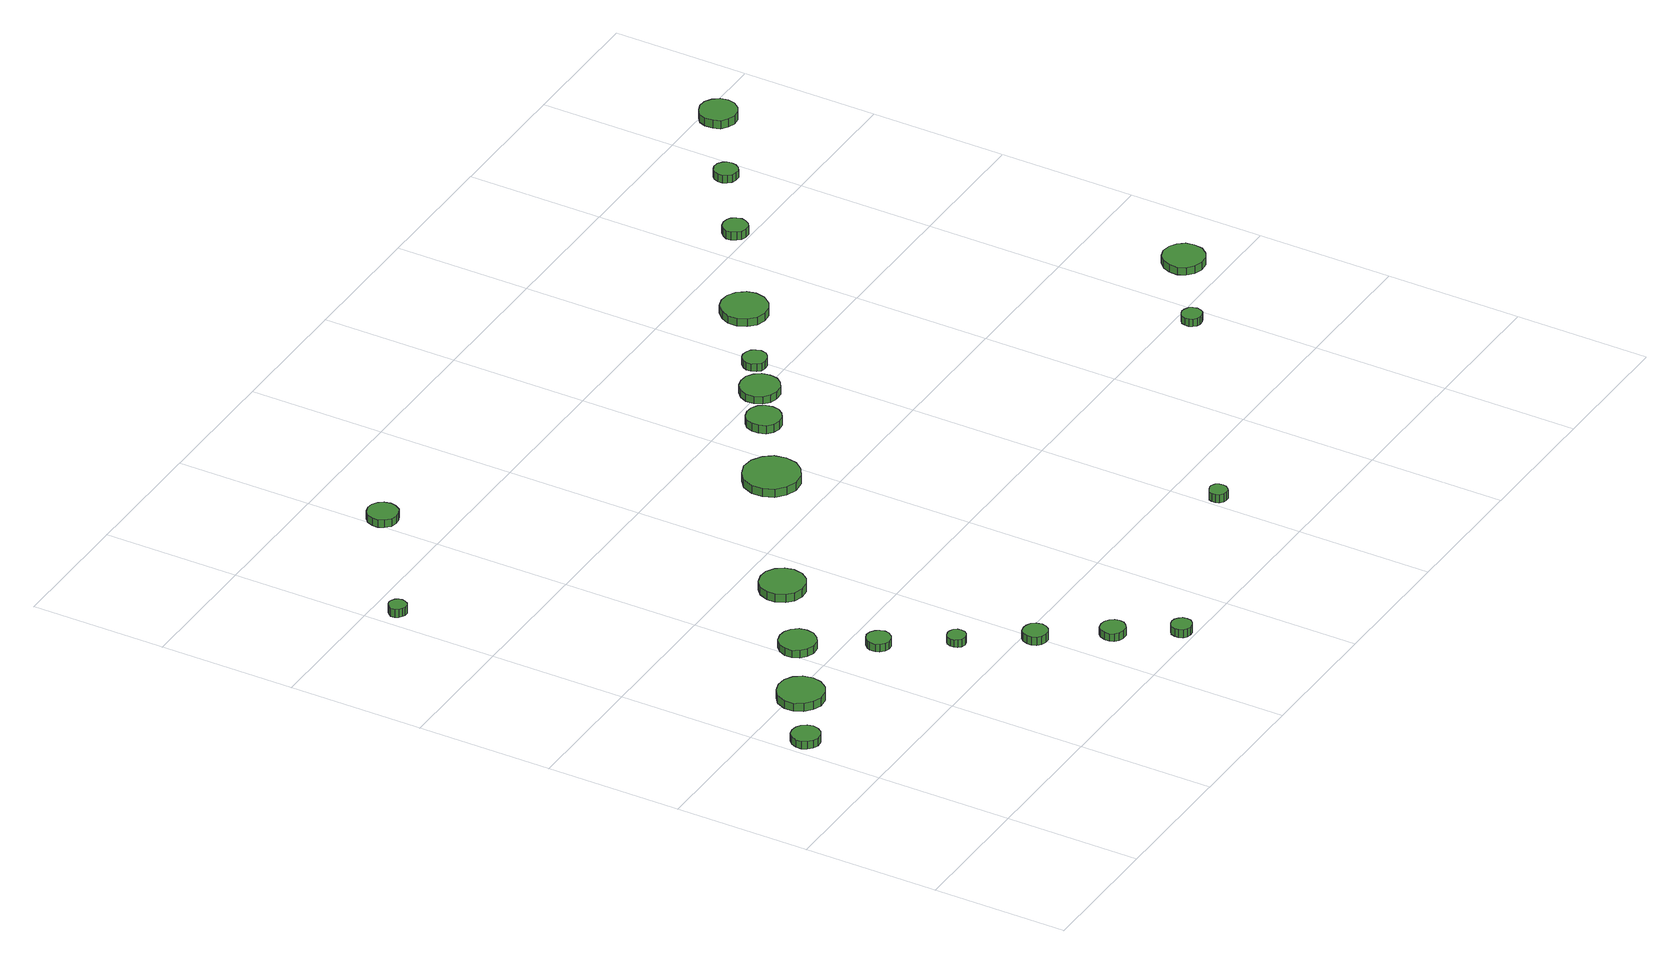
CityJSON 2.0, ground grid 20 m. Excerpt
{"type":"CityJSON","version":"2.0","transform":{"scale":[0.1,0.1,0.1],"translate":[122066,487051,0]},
"CityObjects":{
"tree1":{"type":"SolitaryVegetationObject","attributes":{"function":"something"},"geometry":[{"type":"MultiSurface","lod":"1","boundaries":[[[0,1,2,3,4,5,6,7,8,9,10,11,12,13,14]],[[15,16,17,18,19,20,21,22,23,24,25,26,27,28,29]],[[0,29,28,1]],[[1,28,27,2]],[[2,27,26,3]],[[3,26,25,4]],[[4,25,24,5]],[[5,24,23,6]],[[6,23,22,7]],[[7,22,21,8]],[[8,21,20,9]],[[9,20,19,10]],[[10,19,18,11]],[[11,18,17,12]],[[12,17,16,13]],[[13,16,15,14]],[[14,15,29,0]]]}]},
"tree2":{"type":"SolitaryVegetationObject","attributes":{"function":"something"},"geometry":[{"type":"MultiSurface","lod":"1","boundaries":[[[30,31,32,33,34,35,36,37,38,39,40,41,42,43,44]],[[45,46,47,48,49,50,51,52,53,54,55,56,57,58,59]],[[30,59,58,31]],[[31,58,57,32]],[[32,57,56,33]],[[33,56,55,34]],[[34,55,54,35]],[[35,54,53,36]],[[36,53,52,37]],[[37,52,51,38]],[[38,51,50,39]],[[39,50,49,40]],[[40,49,48,41]],[[41,48,47,42]],[[42,47,46,43]],[[43,46,45,44]],[[44,45,59,30]]]}]},
"tree3":{"type":"SolitaryVegetationObject","attributes":{"function":"something"},"geometry":[{"type":"MultiSurface","lod":"1","boundaries":[[[60,61,62,63,64,65,66,67,68,69,70,71,72,73,74]],[[75,76,77,78,79,80,81,82,83,84,85,86,87,88,89]],[[60,89,88,61]],[[61,88,87,62]],[[62,87,86,63]],[[63,86,85,64]],[[64,85,84,65]],[[65,84,83,66]],[[66,83,82,67]],[[67,82,81,68]],[[68,81,80,69]],[[69,80,79,70]],[[70,79,78,71]],[[71,78,77,72]],[[72,77,76,73]],[[73,76,75,74]],[[74,75,89,60]]]}]},
"tree4":{"type":"SolitaryVegetationObject","attributes":{"function":"something"},"geometry":[{"type":"MultiSurface","lod":"1","boundaries":[[[90,91,92,93,94,95,96,97,98,99,100,101,102,103,104]],[[105,106,107,108,109,110,111,112,113,114,115,116,117,118,119]],[[90,119,118,91]],[[91,118,117,92]],[[92,117,116,93]],[[93,116,115,94]],[[94,115,114,95]],[[95,114,113,96]],[[96,113,112,97]],[[97,112,111,98]],[[98,111,110,99]],[[99,110,109,100]],[[100,109,108,101]],[[101,108,107,102]],[[102,107,106,103]],[[103,106,105,104]],[[104,105,119,90]]]}]},
"tree5":{"type":"SolitaryVegetationObject","attributes":{"function":"something"},"geometry":[{"type":"MultiSurface","lod":"1","boundaries":[[[120,121,122,123,124,125,126,127,128,129,130,131,132,133,134]],[[135,136,137,138,139,140,141,142,143,144,145,146,147,148,149]],[[120,149,148,121]],[[121,148,147,122]],[[122,147,146,123]],[[123,146,145,124]],[[124,145,144,125]],[[125,144,143,126]],[[126,143,142,127]],[[127,142,141,128]],[[128,141,140,129]],[[129,140,139,130]],[[130,139,138,131]],[[131,138,137,132]],[[132,137,136,133]],[[133,136,135,134]],[[134,135,149,120]]]}]},
"tree6":{"type":"SolitaryVegetationObject","attributes":{"function":"something"},"geometry":[{"type":"MultiSurface","lod":"1","boundaries":[[[150,151,152,153,154,155,156,157,158,159,160,161,162,163,164]],[[165,166,167,168,169,170,171,172,173,174,175,176,177,178,179]],[[150,179,178,151]],[[151,178,177,152]],[[152,177,176,153]],[[153,176,175,154]],[[154,175,174,155]],[[155,174,173,156]],[[156,173,172,157]],[[157,172,171,158]],[[158,171,170,159]],[[159,170,169,160]],[[160,169,168,161]],[[161,168,167,162]],[[162,167,166,163]],[[163,166,165,164]],[[164,165,179,150]]]}]},
"tree7":{"type":"SolitaryVegetationObject","attributes":{"function":"something"},"geometry":[{"type":"MultiSurface","lod":"1","boundaries":[[[180,181,182,183,184,185,186,187,188,189,190,191,192,193,194]],[[195,196,197,198,199,200,201,202,203,204,205,206,207,208,209]],[[180,209,208,181]],[[181,208,207,182]],[[182,207,206,183]],[[183,206,205,184]],[[184,205,204,185]],[[185,204,203,186]],[[186,203,202,187]],[[187,202,201,188]],[[188,201,200,189]],[[189,200,199,190]],[[190,199,198,191]],[[191,198,197,192]],[[192,197,196,193]],[[193,196,195,194]],[[194,195,209,180]]]}]},
"tree8":{"type":"SolitaryVegetationObject","attributes":{"function":"something"},"geometry":[{"type":"MultiSurface","lod":"1","boundaries":[[[210,211,212,213,214,215,216,217,218,219,220,221,222,223,224]],[[225,226,227,228,229,230,231,232,233,234,235,236,237,238,239]],[[210,239,238,211]],[[211,238,237,212]],[[212,237,236,213]],[[213,236,235,214]],[[214,235,234,215]],[[215,234,233,216]],[[216,233,232,217]],[[217,232,231,218]],[[218,231,230,219]],[[219,230,229,220]],[[220,229,228,221]],[[221,228,227,222]],[[222,227,226,223]],[[223,226,225,224]],[[224,225,239,210]]]}]},
"tree9":{"type":"SolitaryVegetationObject","attributes":{"function":"something"},"geometry":[{"type":"MultiSurface","lod":"1","boundaries":[[[240,241,242,243,244,245,246,247,248,249,250,251,252,253,254]],[[255,256,257,258,259,260,261,262,263,264,265,266,267,268,269]],[[240,269,268,241]],[[241,268,267,242]],[[242,267,266,243]],[[243,266,265,244]],[[244,265,264,245]],[[245,264,263,246]],[[246,263,262,247]],[[247,262,261,248]],[[248,261,260,249]],[[249,260,259,250]],[[250,259,258,251]],[[251,258,257,252]],[[252,257,256,253]],[[253,256,255,254]],[[254,255,269,240]]]}]},
"tree10":{"type":"SolitaryVegetationObject","attributes":{"function":"something"},"geometry":[{"type":"MultiSurface","lod":"1","boundaries":[[[270,271,272,273,274,275,276,277,278,279,280,281,282,283,284]],[[285,286,287,288,289,290,291,292,293,294,295,296,297,298,299]],[[270,299,298,271]],[[271,298,297,272]],[[272,297,296,273]],[[273,296,295,274]],[[274,295,294,275]],[[275,294,293,276]],[[276,293,292,277]],[[277,292,291,278]],[[278,291,290,279]],[[279,290,289,280]],[[280,289,288,281]],[[281,288,287,282]],[[282,287,286,283]],[[283,286,285,284]],[[284,285,299,270]]]}]},
"tree11":{"type":"SolitaryVegetationObject","attributes":{"function":"something"},"geometry":[{"type":"MultiSurface","lod":"1","boundaries":[[[300,301,302,303,304,305,306,307,308,309,310,311,312,313,314]],[[315,316,317,318,319,320,321,322,323,324,325,326,327,328,329]],[[300,329,328,301]],[[301,328,327,302]],[[302,327,326,303]],[[303,326,325,304]],[[304,325,324,305]],[[305,324,323,306]],[[306,323,322,307]],[[307,322,321,308]],[[308,321,320,309]],[[309,320,319,310]],[[310,319,318,311]],[[311,318,317,312]],[[312,317,316,313]],[[313,316,315,314]],[[314,315,329,300]]]}]},
"tree12":{"type":"SolitaryVegetationObject","attributes":{"function":"something"},"geometry":[{"type":"MultiSurface","lod":"1","boundaries":[[[330,331,332,333,334,335,336,337,338,339,340,341,342,343,344]],[[345,346,347,348,349,350,351,352,353,354,355,356,357,358,359]],[[330,359,358,331]],[[331,358,357,332]],[[332,357,356,333]],[[333,356,355,334]],[[334,355,354,335]],[[335,354,353,336]],[[336,353,352,337]],[[337,352,351,338]],[[338,351,350,339]],[[339,350,349,340]],[[340,349,348,341]],[[341,348,347,342]],[[342,347,346,343]],[[343,346,345,344]],[[344,345,359,330]]]}]},
"tree13":{"type":"SolitaryVegetationObject","attributes":{"function":"something"},"geometry":[{"type":"MultiSurface","lod":"1","boundaries":[[[360,361,362,363,364,365,366,367,368,369,370,371,372,373,374]],[[375,376,377,378,379,380,381,382,383,384,385,386,387,388,389]],[[360,389,388,361]],[[361,388,387,362]],[[362,387,386,363]],[[363,386,385,364]],[[364,385,384,365]],[[365,384,383,366]],[[366,383,382,367]],[[367,382,381,368]],[[368,381,380,369]],[[369,380,379,370]],[[370,379,378,371]],[[371,378,377,372]],[[372,377,376,373]],[[373,376,375,374]],[[374,375,389,360]]]}]},
"tree14":{"type":"SolitaryVegetationObject","attributes":{"function":"something"},"geometry":[{"type":"MultiSurface","lod":"1","boundaries":[[[390,391,392,393,394,395,396,397,398,399,400,401,402,403,404]],[[405,406,407,408,409,410,411,412,413,414,415,416,417,418,419]],[[390,419,418,391]],[[391,418,417,392]],[[392,417,416,393]],[[393,416,415,394]],[[394,415,414,395]],[[395,414,413,396]],[[396,413,412,397]],[[397,412,411,398]],[[398,411,410,399]],[[399,410,409,400]],[[400,409,408,401]],[[401,408,407,402]],[[402,407,406,403]],[[403,406,405,404]],[[404,405,419,390]]]}]},
"tree15":{"type":"SolitaryVegetationObject","attributes":{"function":"something"},"geometry":[{"type":"MultiSurface","lod":"1","boundaries":[[[420,421,422,423,424,425,426,427,428,429,430,431,432,433,434]],[[435,436,437,438,439,440,441,442,443,444,445,446,447,448,449]],[[420,449,448,421]],[[421,448,447,422]],[[422,447,446,423]],[[423,446,445,424]],[[424,445,444,425]],[[425,444,443,426]],[[426,443,442,427]],[[427,442,441,428]],[[428,441,440,429]],[[429,440,439,430]],[[430,439,438,431]],[[431,438,437,432]],[[432,437,436,433]],[[433,436,435,434]],[[434,435,449,420]]]}]},
"tree16":{"type":"SolitaryVegetationObject","attributes":{"function":"something"},"geometry":[{"type":"MultiSurface","lod":"1","boundaries":[[[450,451,452,453,454,455,456,457,458,459,460,461,462,463,464]],[[465,466,467,468,469,470,471,472,473,474,475,476,477,478,479]],[[450,479,478,451]],[[451,478,477,452]],[[452,477,476,453]],[[453,476,475,454]],[[454,475,474,455]],[[455,474,473,456]],[[456,473,472,457]],[[457,472,471,458]],[[458,471,470,459]],[[459,470,469,460]],[[460,469,468,461]],[[461,468,467,462]],[[462,467,466,463]],[[463,466,465,464]],[[464,465,479,450]]]}]},
"tree17":{"type":"SolitaryVegetationObject","attributes":{"function":"something"},"geometry":[{"type":"MultiSurface","lod":"1","boundaries":[[[480,481,482,483,484,485,486,487,488,489,490,491,492,493,494]],[[495,496,497,498,499,500,501,502,503,504,505,506,507,508,509]],[[480,509,508,481]],[[481,508,507,482]],[[482,507,506,483]],[[483,506,505,484]],[[484,505,504,485]],[[485,504,503,486]],[[486,503,502,487]],[[487,502,501,488]],[[488,501,500,489]],[[489,500,499,490]],[[490,499,498,491]],[[491,498,497,492]],[[492,497,496,493]],[[493,496,495,494]],[[494,495,509,480]]]}]},
"tree18":{"type":"SolitaryVegetationObject","attributes":{"function":"something"},"geometry":[{"type":"MultiSurface","lod":"1","boundaries":[[[510,511,512,513,514,515,516,517,518,519,520,521,522,523,524]],[[525,526,527,528,529,530,531,532,533,534,535,536,537,538,539]],[[510,539,538,511]],[[511,538,537,512]],[[512,537,536,513]],[[513,536,535,514]],[[514,535,534,515]],[[515,534,533,516]],[[516,533,532,517]],[[517,532,531,518]],[[518,531,530,519]],[[519,530,529,520]],[[520,529,528,521]],[[521,528,527,522]],[[522,527,526,523]],[[523,526,525,524]],[[524,525,539,510]]]}]},
"tree19":{"type":"SolitaryVegetationObject","attributes":{"function":"something"},"geometry":[{"type":"MultiSurface","lod":"1","boundaries":[[[540,541,542,543,544,545,546,547,548,549,550,551,552,553,554]],[[555,556,557,558,559,560,561,562,563,564,565,566,567,568,569]],[[540,569,568,541]],[[541,568,567,542]],[[542,567,566,543]],[[543,566,565,544]],[[544,565,564,545]],[[545,564,563,546]],[[546,563,562,547]],[[547,562,561,548]],[[548,561,560,549]],[[549,560,559,550]],[[550,559,558,551]],[[551,558,557,552]],[[552,557,556,553]],[[553,556,555,554]],[[554,555,569,540]]]}]},
"tree20":{"type":"SolitaryVegetationObject","attributes":{"function":"something"},"geometry":[{"type":"MultiSurface","lod":"1","boundaries":[[[570,571,572,573,574,575,576,577,578,579,580,581,582,583,584]],[[585,586,587,588,589,590,591,592,593,594,595,596,597,598,599]],[[570,599,598,571]],[[571,598,597,572]],[[572,597,596,573]],[[573,596,595,574]],[[574,595,594,575]],[[575,594,593,576]],[[576,593,592,577]],[[577,592,591,578]],[[578,591,590,579]],[[579,590,589,580]],[[580,589,588,581]],[[581,588,587,582]],[[582,587,586,583]],[[583,586,585,584]],[[584,585,599,570]]]}]},
"tree21":{"type":"SolitaryVegetationObject","attributes":{"function":"something"},"geometry":[{"type":"MultiSurface","lod":"1","boundaries":[[[600,601,602,603,604,605,606,607,608,609,610,611,612,613,614]],[[615,616,617,618,619,620,621,622,623,624,625,626,627,628,629]],[[600,629,628,601]],[[601,628,627,602]],[[602,627,626,603]],[[603,626,625,604]],[[604,625,624,605]],[[605,624,623,606]],[[606,623,622,607]],[[607,622,621,608]],[[608,621,620,609]],[[609,620,619,610]],[[610,619,618,611]],[[611,618,617,612]],[[612,617,616,613]],[[613,616,615,614]],[[614,615,629,600]]]}]},
"tree22":{"type":"SolitaryVegetationObject","attributes":{"function":"something"},"geometry":[{"type":"MultiSurface","lod":"1","boundaries":[[[630,631,632,633,634,635,636,637,638,639,640,641,642,643,644]],[[645,646,647,648,649,650,651,652,653,654,655,656,657,658,659]],[[630,659,658,631]],[[631,658,657,632]],[[632,657,656,633]],[[633,656,655,634]],[[634,655,654,635]],[[635,654,653,636]],[[636,653,652,637]],[[637,652,651,638]],[[638,651,650,639]],[[639,650,649,640]],[[640,649,648,641]],[[641,648,647,642]],[[642,647,646,643]],[[643,646,645,644]],[[644,645,659,630]]]}]}
},
"vertices":[
[50,331,14],[48,339,14],[43,346,14],[36,350,14],[27,351,14],[19,349,14],[13,343,14],[9,335,14],[9,326,14],[13,319,14],[19,313,14],[27,310,14],[36,311,14],[43,315,14],[48,322,14],[48,322,2],[43,315,2],[36,311,2],[27,310,2],[19,313,2],[13,319,2],[9,326,2],[9,335,2],[13,343,2],[19,349,2],[27,351,2],[36,350,2],[43,346,2],[48,339,2],[50,331,2],
[149,387,16],[146,401,16],[138,412,16],[126,419,16],[112,420,16],[99,416,16],[88,407,16],[82,394,16],[82,380,16],[88,367,16],[99,358,16],[112,353,16],[126,355,16],[138,362,16],[146,373,16],[146,373,3],[138,362,3],[126,355,3],[112,353,3],[99,358,3],[88,367,3],[82,380,3],[82,394,3],[88,407,3],[99,416,3],[112,420,3],[126,419,3],[138,412,3],[146,401,3],[149,387,3],
[41,964,16],[40,969,16],[37,973,16],[32,976,16],[27,977,16],[22,975,16],[18,971,16],[15,967,16],[15,961,16],[18,956,16],[22,953,16],[27,951,16],[32,951,16],[37,954,16],[40,959,16],[40,959,3],[37,954,3],[32,951,3],[27,951,3],[22,953,3],[18,956,3],[15,961,3],[15,967,3],[18,971,3],[22,975,3],[27,977,3],[32,976,3],[37,973,3],[40,969,3],[41,964,3],
[246,451,16],[244,462,16],[237,471,16],[228,476,16],[217,477,16],[206,474,16],[198,466,16],[193,456,16],[193,445,16],[198,435,16],[206,428,16],[217,424,16],[228,425,16],[237,431,16],[244,440,16],[244,440,4],[237,431,4],[228,425,4],[217,424,4],[206,428,4],[198,435,4],[193,445,4],[193,456,4],[198,466,4],[206,474,4],[217,477,4],[228,476,4],[237,471,4],[244,462,4],[246,451,4],
[296,358,16],[294,365,16],[290,371,16],[283,375,16],[276,376,16],[269,373,16],[264,368,16],[261,362,16],[261,354,16],[264,348,16],[269,343,16],[276,340,16],[283,341,16],[290,345,16],[294,351,16],[294,351,4],[290,345,4],[283,341,4],[276,340,4],[269,343,4],[264,348,4],[261,354,4],[261,362,4],[264,368,4],[269,373,4],[276,376,4],[283,375,4],[290,371,4],[294,365,4],[296,358,4],
[349,270,16],[348,275,16],[345,280,16],[340,282,16],[335,283,16],[329,281,16],[325,278,16],[323,272,16],[323,267,16],[325,262,16],[329,258,16],[335,256,16],[340,257,16],[345,260,16],[348,264,16],[348,264,4],[345,260,4],[340,257,4],[335,256,4],[329,258,4],[325,262,4],[323,267,4],[323,272,4],[325,278,4],[329,281,4],[335,283,4],[340,282,4],[345,280,4],[348,275,4],[349,270,4],
[414,181,17],[412,189,17],[408,195,17],[401,198,17],[394,199,17],[387,197,17],[382,192,17],[379,185,17],[379,178,17],[382,171,17],[387,166,17],[394,164,17],[401,164,17],[408,168,17],[412,174,17],[412,174,4],[408,168,4],[401,164,4],[394,164,4],[387,166,4],[382,171,4],[379,178,4],[379,185,4],[382,192,4],[387,197,4],[394,199,4],[401,198,4],[408,195,4],[412,189,4],[414,181,4],
[473,94,17],[472,101,17],[467,107,17],[461,111,17],[453,112,17],[446,110,17],[441,105,17],[438,98,17],[438,90,17],[441,84,17],[446,79,17],[453,77,17],[461,77,17],[467,81,17],[472,87,17],[472,87,5],[467,81,5],[461,77,5],[453,77,5],[446,79,5],[441,84,5],[438,90,5],[438,98,5],[441,105,5],[446,110,5],[453,112,5],[461,111,5],[467,107,5],[472,101,5],[473,94,5],
[359,535,21],[356,548,21],[348,559,21],[336,566,21],[323,567,21],[310,563,21],[300,554,21],[294,541,21],[294,528,21],[300,515,21],[310,506,21],[323,502,21],[336,503,21],[348,510,21],[356,521,21],[356,521,8],[348,510,8],[336,503,8],[323,502,8],[310,506,8],[300,515,8],[294,528,8],[294,541,8],[300,554,8],[310,563,8],[323,567,8],[336,566,8],[348,559,8],[356,548,8],[359,535,8],
[522,17,17],[521,23,17],[517,28,17],[512,31,17],[506,32,17],[500,30,17],[495,26,17],[493,20,17],[493,14,17],[495,8,17],[500,4,17],[506,2,17],[512,3,17],[517,6,17],[521,11,17],[521,11,4],[517,6,4],[512,3,4],[506,2,4],[500,4,4],[495,8,4],[493,14,4],[493,20,4],[495,26,4],[500,30,4],[506,32,4],[512,31,4],[517,28,4],[521,23,4],[522,17,4],
[236,1092,17],[234,1101,17],[229,1108,17],[221,1113,17],[212,1114,17],[203,1111,17],[196,1105,17],[192,1096,17],[192,1087,17],[196,1079,17],[203,1072,17],[212,1070,17],[221,1071,17],[229,1075,17],[234,1083,17],[234,1083,5],[229,1075,5],[221,1071,5],[212,1070,5],[203,1072,5],[196,1079,5],[192,1087,5],[192,1096,5],[196,1105,5],[203,1111,5],[212,1114,5],[221,1113,5],[229,1108,5],[234,1101,5],[236,1092,5],
[596,681,16],[593,698,16],[583,711,16],[568,720,16],[551,722,16],[535,716,16],[522,705,16],[515,689,16],[515,673,16],[522,657,16],[535,646,16],[551,640,16],[568,642,16],[583,651,16],[593,664,16],[593,664,3],[583,651,3],[568,642,3],[551,640,3],[535,646,3],[522,657,3],[515,673,3],[515,689,3],[522,705,3],[535,716,3],[551,722,3],[568,720,3],[583,711,3],[593,698,3],[596,681,3],
[826,133,19],[825,138,19],[822,143,19],[817,146,19],[812,146,19],[807,144,19],[802,141,19],[800,136,19],[800,130,19],[802,125,19],[807,121,19],[812,120,19],[817,120,19],[822,123,19],[825,128,19],[825,128,6],[822,123,6],[817,120,6],[812,120,6],[807,121,6],[802,125,6],[800,130,6],[800,136,6],[802,141,6],[807,144,6],[812,146,6],[817,146,6],[822,143,6],[825,138,6],[826,133,6],
[697,759,15],[695,769,15],[689,778,15],[680,783,15],[670,784,15],[660,781,15],[652,774,15],[648,764,15],[648,754,15],[652,744,15],[660,737,15],[670,734,15],[680,735,15],[689,741,15],[695,749,15],[695,749,2],[689,741,2],[680,735,2],[670,734,2],[660,737,2],[652,744,2],[648,754,2],[648,764,2],[652,774,2],[660,781,2],[670,784,2],[680,783,2],[689,778,2],[695,769,2],[697,759,2],
[762,800,15],[760,812,15],[753,821,15],[743,827,15],[731,828,15],[720,825,15],[711,817,15],[706,806,15],[706,794,15],[711,783,15],[720,775,15],[731,772,15],[743,773,15],[753,779,15],[760,788,15],[760,788,3],[753,779,3],[743,773,3],[731,772,3],[720,775,3],[711,783,3],[706,794,3],[706,806,3],[711,817,3],[720,825,3],[731,828,3],[743,827,3],[753,821,3],[760,812,3],[762,800,3],
[808,840,15],[806,847,15],[802,853,15],[795,856,15],[788,857,15],[781,855,15],[776,850,15],[773,843,15],[773,836,15],[776,829,15],[781,824,15],[788,822,15],[795,823,15],[802,827,15],[806,832,15],[806,832,3],[802,827,3],[795,823,3],[788,822,3],[781,824,3],[776,829,3],[773,836,3],[773,843,3],[776,850,3],[781,855,3],[788,857,3],[795,856,3],[802,853,3],[806,847,3],[808,840,3],
[926,914,15],[923,927,15],[914,939,15],[902,946,15],[888,947,15],[875,943,15],[865,933,15],[859,921,15],[859,907,15],[865,894,15],[875,884,15],[888,880,15],[902,881,15],[914,888,15],[923,900,15],[923,900,3],[914,888,3],[902,881,3],[888,880,3],[875,884,3],[865,894,3],[859,907,3],[859,921,3],[865,933,3],[875,943,3],[888,947,3],[902,946,3],[914,939,3],[923,927,3],[926,914,3],
[1184,375,18],[1182,381,18],[1179,386,18],[1173,389,18],[1167,390,18],[1162,388,18],[1157,384,18],[1155,378,18],[1155,372,18],[1157,367,18],[1162,363,18],[1167,361,18],[1173,361,18],[1179,364,18],[1182,369,18],[1182,369,6],[1179,364,6],[1173,361,6],[1167,361,6],[1162,363,6],[1157,367,6],[1155,372,6],[1155,378,6],[1157,384,6],[1162,388,6],[1167,390,6],[1173,389,6],[1179,386,6],[1182,381,6],[1184,375,6],
[1074,1020,15],[1072,1028,15],[1068,1034,15],[1062,1037,15],[1054,1038,15],[1047,1036,15],[1042,1031,15],[1038,1024,15],[1038,1017,15],[1042,1010,15],[1047,1005,15],[1054,1003,15],[1062,1003,15],[1068,1007,15],[1072,1013,15],[1072,1013,2],[1068,1007,2],[1062,1003,2],[1054,1003,2],[1047,1005,2],[1042,1010,2],[1038,1017,2],[1038,1024,2],[1042,1031,2],[1047,1036,2],[1054,1038,2],[1062,1037,2],[1068,1034,2],[1072,1028,2],[1074,1020,2],
[1317,455,17],[1315,467,17],[1307,477,17],[1297,483,17],[1284,485,17],[1272,481,17],[1263,472,17],[1258,461,17],[1258,448,17],[1263,437,17],[1272,429,17],[1284,425,17],[1297,426,17],[1307,432,17],[1315,442,17],[1315,442,5],[1307,432,5],[1297,426,5],[1284,425,5],[1272,429,5],[1263,437,5],[1258,448,5],[1258,461,5],[1263,472,5],[1272,481,5],[1284,485,5],[1297,483,5],[1307,477,5],[1315,467,5],[1317,455,5],
[1185,1099,15],[1184,1106,15],[1180,1111,15],[1174,1115,15],[1166,1116,15],[1160,1113,15],[1155,1109,15],[1152,1102,15],[1152,1095,15],[1155,1089,15],[1160,1084,15],[1166,1082,15],[1174,1082,15],[1180,1086,15],[1184,1092,15],[1184,1092,3],[1180,1086,3],[1174,1082,3],[1166,1082,3],[1160,1084,3],[1155,1089,3],[1152,1095,3],[1152,1102,3],[1155,1109,3],[1160,1113,3],[1166,1116,3],[1174,1115,3],[1180,1111,3],[1184,1106,3],[1185,1099,3],
[1317,1179,14],[1315,1190,14],[1308,1199,14],[1298,1205,14],[1287,1206,14],[1277,1202,14],[1268,1195,14],[1264,1185,14],[1264,1173,14],[1268,1163,14],[1277,1156,14],[1287,1152,14],[1298,1153,14],[1308,1159,14],[1315,1168,14],[1315,1168,1],[1308,1159,1],[1298,1153,1],[1287,1152,1],[1277,1156,1],[1268,1163,1],[1264,1173,1],[1264,1185,1],[1268,1195,1],[1277,1202,1],[1287,1206,1],[1298,1205,1],[1308,1199,1],[1315,1190,1],[1317,1179,1]
]}
